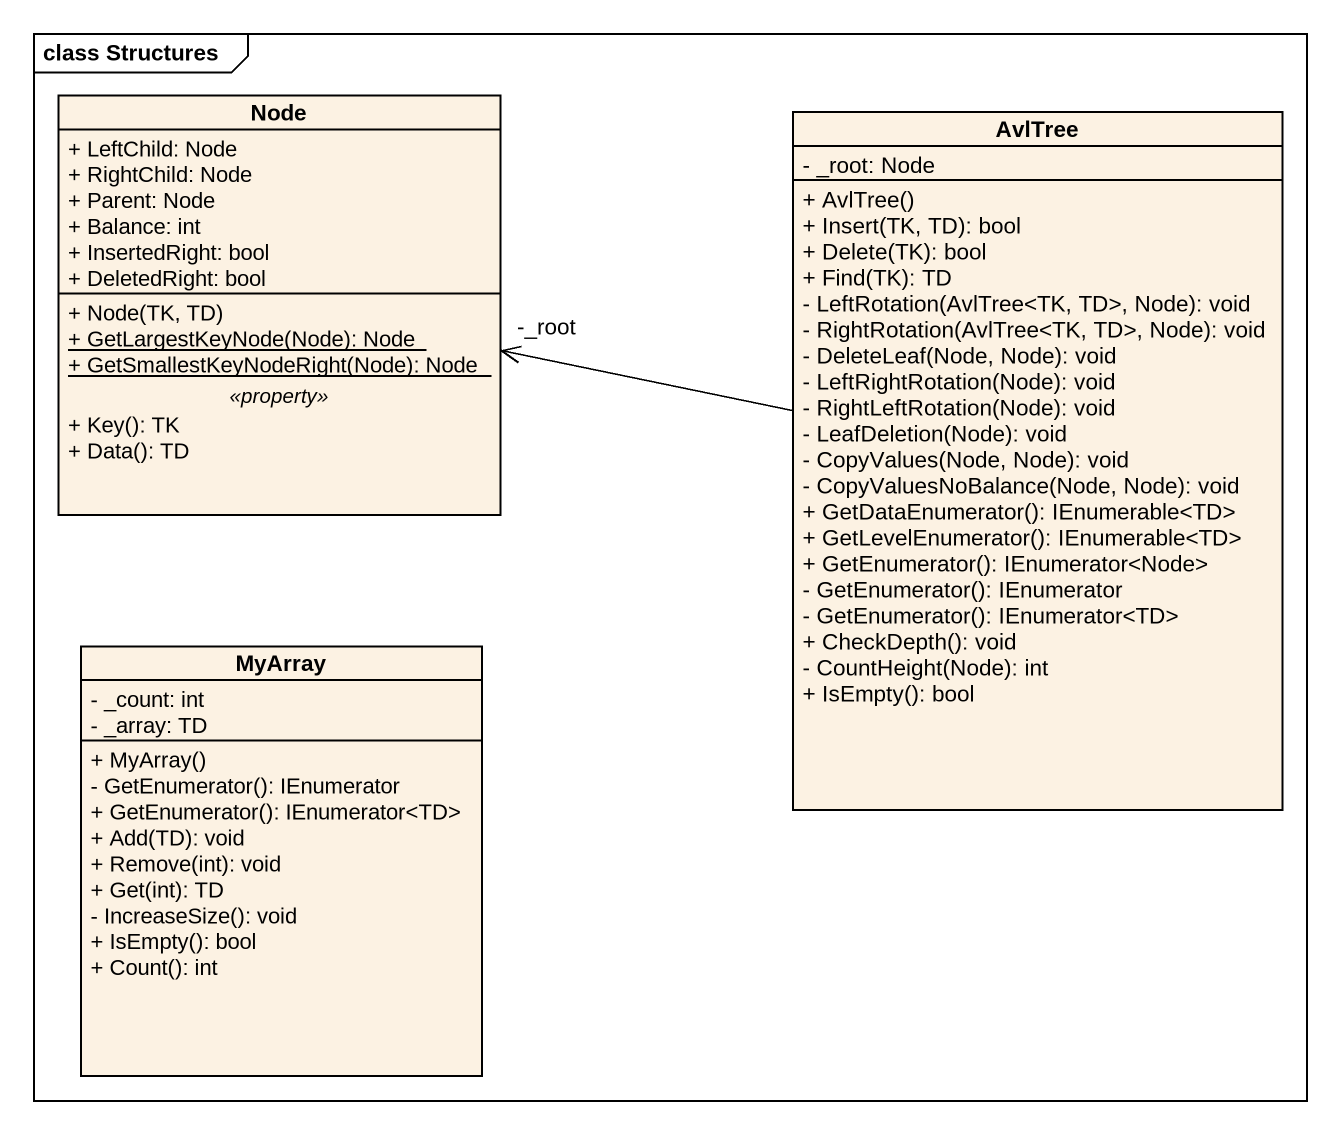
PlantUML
@startuml
mainframe class Structures
hide circle
hide empty members
skinparam classAttributeIconSize 0
class "Node" as Node_ {
  + LeftChild: Node
  + RightChild: Node
  + Parent: Node
  + Balance: int
  + InsertedRight: bool
  + DeletedRight: bool
  --
  + Node(TK, TD)
  {static} + GetLargestKeyNode(Node): Node
  {static} + GetSmallestKeyNodeRight(Node): Node
  .. <<property>> ..
  + Key(): TK
  + Data(): TD
}
class AvlTree {
  - _root: Node
  + AvlTree()
  + Insert(TK, TD): bool
  + Delete(TK): bool
  + Find(TK): TD
  - LeftRotation(AvlTree<TK, TD>, Node): void
  - RightRotation(AvlTree<TK, TD>, Node): void
  - DeleteLeaf(Node, Node): void
  - LeftRightRotation(Node): void
  - RightLeftRotation(Node): void
  - LeafDeletion(Node): void
  - CopyValues(Node, Node): void
  - CopyValuesNoBalance(Node, Node): void
  + GetDataEnumerator(): IEnumerable<TD>
  + GetLevelEnumerator(): IEnumerable<TD>
  + GetEnumerator(): IEnumerator<Node>
  - GetEnumerator(): IEnumerator
  - GetEnumerator(): IEnumerator<TD>
  + CheckDepth(): void
  - CountHeight(Node): int
  + IsEmpty(): bool
}
class MyArray {
  - _count: int
  - _array: TD
  + MyArray()
  - GetEnumerator(): IEnumerator
  + GetEnumerator(): IEnumerator<TD>
  + Add(TD): void
  + Remove(int): void
  + Get(int): TD
  - IncreaseSize(): void
  + IsEmpty(): bool
  + Count(): int
}
AvlTree -left-> "-_root" Node_
@enduml
